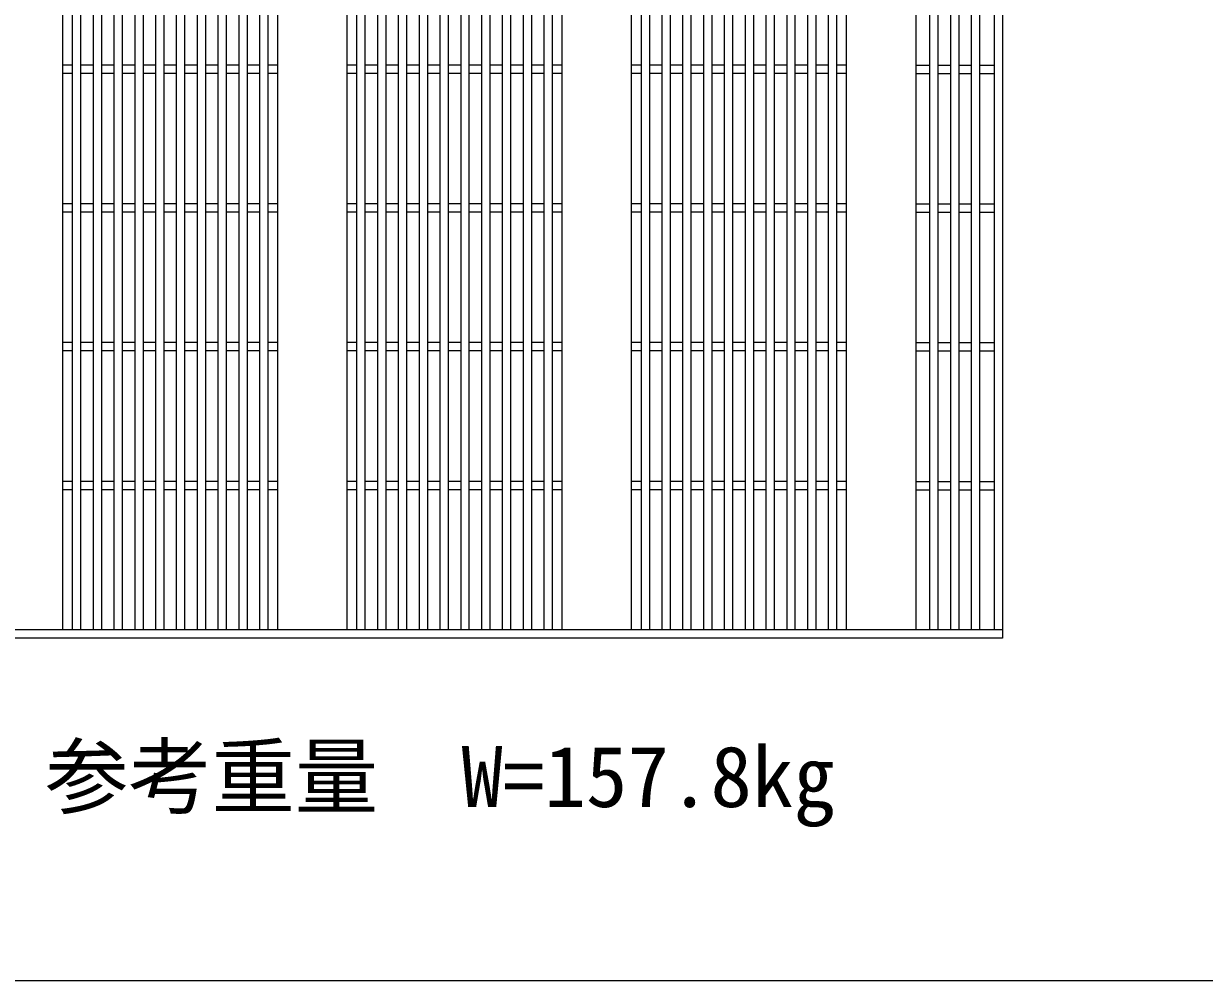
# Model space of a CAD drawing. Units: millimetres, scale not verified. Extents: x -16800 to 16800, y -5940 to 5940.
# Drawn here: x -2921 to -2070, y 456 to 1146 of the extents above; entities that cross this region are included whole.
import ezdxf
from ezdxf.enums import TextEntityAlignment as Align

# ---------------------------------------------------------------- set-up
doc = ezdxf.new("R2010")
doc.units = ezdxf.units.MM
doc.header["$LTSCALE"] = 20
for name, color, linetype, lineweight in [('0-0_DIM', 7, 'Continuous', 25), ('0-2_HATCH', 6, 'Continuous', 25), ('0-6_TXT', 7, 'Continuous', 25)]:
    doc.layers.add(name, color=color, linetype=linetype, lineweight=lineweight)
doc.styles.add('ＭＳ ゴシック', font='')
doc.styles.get('ＭＳ ゴシック').set_extended_font_data('MS Gothic')

msp = doc.modelspace()

# ---------------------------------------------------------------- linework, layer by layer
at = {"layer": '0-2_HATCH'}
for p, q in [((-2215.13, 1822.8), (-2215.13, 702.8)), ((-2892.63, 1816.8), (-2892.63, 708.8)), ((-2885.63, 1816.8), (-2885.63, 708.8)), ((-2879.63, 1816.8), (-2879.63, 708.8)), ((-2870.63, 1816.8), (-2870.63, 708.8)), ((-2864.63, 1816.8), (-2864.63, 708.8)), ((-2855.63, 1816.8), (-2855.63, 708.8)), ((-2849.63, 1816.8), (-2849.63, 708.8)), ((-2840.63, 1816.8), (-2840.63, 708.8)), ((-2834.63, 1816.8), (-2834.63, 708.8)), ((-2825.63, 1816.8), (-2825.63, 708.8)), ((-2819.63, 1816.8), (-2819.63, 708.8)), ((-2810.63, 1816.8), (-2810.63, 708.8)), ((-2804.63, 1816.8), (-2804.63, 708.8)), ((-2795.63, 1816.8), (-2795.63, 708.8)), ((-2789.63, 1816.8), (-2789.63, 708.8)), ((-2780.63, 1816.8), (-2780.63, 708.8)), ((-2774.63, 1816.8), (-2774.63, 708.8)), ((-2765.63, 1816.8), (-2765.63, 708.8)), ((-2759.63, 1816.8), (-2759.63, 708.8)), ((-2750.63, 1816.8), (-2750.63, 708.8)), ((-2744.63, 1816.8), (-2744.63, 708.8)), ((-2737.63, 1816.8), (-2737.63, 708.8)), ((-2687.63, 1816.8), (-2687.63, 708.8)), ((-2680.63, 1816.8), (-2680.63, 708.8)), ((-2674.63, 1816.8), (-2674.63, 708.8)), ((-2665.63, 1816.8), (-2665.63, 708.8)), ((-2659.63, 1816.8), (-2659.63, 708.8)), ((-2650.63, 1816.8), (-2650.63, 708.8)), ((-2644.63, 1816.8), (-2644.63, 708.8)), ((-2635.63, 1816.8), (-2635.63, 708.8)), ((-2629.63, 1816.8), (-2629.63, 708.8)), ((-2620.63, 1816.8), (-2620.63, 708.8)), ((-2614.63, 1816.8), (-2614.63, 708.8)), ((-2605.63, 1816.8), (-2605.63, 708.8)), ((-2599.63, 1816.8), (-2599.63, 708.8)), ((-2590.63, 1816.8), (-2590.63, 708.8)), ((-2584.63, 1816.8), (-2584.63, 708.8)), ((-2575.63, 1816.8), (-2575.63, 708.8)), ((-2569.63, 1816.8), (-2569.63, 708.8)), ((-2560.63, 1816.8), (-2560.63, 708.8)), ((-2554.63, 1816.8), (-2554.63, 708.8)), ((-2545.63, 1816.8), (-2545.63, 708.8)), ((-2539.63, 1816.8), (-2539.63, 708.8)), ((-2532.63, 1816.8), (-2532.63, 708.8)), ((-2482.63, 1816.8), (-2482.63, 708.8)), ((-2475.63, 1816.8), (-2475.63, 708.8)), ((-2469.63, 1816.8), (-2469.63, 708.8)), ((-2460.63, 1816.8), (-2460.63, 708.8)), ((-2454.63, 1816.8), (-2454.63, 708.8)), ((-2445.63, 1816.8), (-2445.63, 708.8)), ((-2439.63, 1816.8), (-2439.63, 708.8)), ((-2430.63, 1816.8), (-2430.63, 708.8)), ((-2424.63, 1816.8), (-2424.63, 708.8)), ((-2415.63, 1816.8), (-2415.63, 708.8)), ((-2409.63, 1816.8), (-2409.63, 708.8)), ((-2400.63, 1816.8), (-2400.63, 708.8)), ((-2394.63, 1816.8), (-2394.63, 708.8)), ((-2385.63, 1816.8), (-2385.63, 708.8)), ((-2379.63, 1816.8), (-2379.63, 708.8)), ((-2370.63, 1816.8), (-2370.63, 708.8)), ((-2364.63, 1816.8), (-2364.63, 708.8)), ((-2355.63, 1816.8), (-2355.63, 708.8)), ((-2349.63, 1816.8), (-2349.63, 708.8)), ((-2340.63, 1816.8), (-2340.63, 708.8)), ((-2334.63, 1816.8), (-2334.63, 708.8)), ((-2327.63, 1816.8), (-2327.63, 708.8)), ((-2277.63, 1816.8), (-2277.63, 708.8)), ((-2267.63, 1816.8), (-2267.63, 708.8)), ((-2261.63, 1816.8), (-2261.63, 708.8)), ((-2252.63, 1816.8), (-2252.63, 708.8)), ((-2246.63, 1816.8), (-2246.63, 708.8)), ((-2237.63, 1816.8), (-2237.63, 708.8)), ((-2231.63, 1816.8), (-2231.63, 708.8)), ((-2221.13, 1816.8), (-2221.13, 708.8)), ((-2885.63, 1115.8), (-2892.63, 1115.8)), ((-2870.63, 1115.8), (-2879.63, 1115.8)), ((-2855.63, 1115.8), (-2864.63, 1115.8)), ((-2840.63, 1115.8), (-2849.63, 1115.8)), ((-2825.63, 1115.8), (-2834.63, 1115.8)), ((-2810.63, 1115.8), (-2819.63, 1115.8)), ((-2795.63, 1115.8), (-2804.63, 1115.8)), ((-2780.63, 1115.8), (-2789.63, 1115.8)), ((-2765.63, 1115.8), (-2774.63, 1115.8)), ((-2750.63, 1115.8), (-2759.63, 1115.8)), ((-2737.63, 1115.8), (-2744.63, 1115.8)), ((-2680.63, 1115.8), (-2687.63, 1115.8)), ((-2665.63, 1115.8), (-2674.63, 1115.8)), ((-2650.63, 1115.8), (-2659.63, 1115.8)), ((-2635.63, 1115.8), (-2644.63, 1115.8)), ((-2620.63, 1115.8), (-2629.63, 1115.8)), ((-2605.63, 1115.8), (-2614.63, 1115.8)), ((-2590.63, 1115.8), (-2599.63, 1115.8)), ((-2575.63, 1115.8), (-2584.63, 1115.8)), ((-2560.63, 1115.8), (-2569.63, 1115.8)), ((-2545.63, 1115.8), (-2554.63, 1115.8)), ((-2532.63, 1115.8), (-2539.63, 1115.8)), ((-2475.63, 1115.8), (-2482.63, 1115.8)), ((-2460.63, 1115.8), (-2469.63, 1115.8)), ((-2445.63, 1115.8), (-2454.63, 1115.8)), ((-2430.63, 1115.8), (-2439.63, 1115.8)), ((-2415.63, 1115.8), (-2424.63, 1115.8)), ((-2400.63, 1115.8), (-2409.63, 1115.8)), ((-2385.63, 1115.8), (-2394.63, 1115.8)), ((-2370.63, 1115.8), (-2379.63, 1115.8)), ((-2355.63, 1115.8), (-2364.63, 1115.8)), ((-2340.63, 1115.8), (-2349.63, 1115.8)), ((-2327.63, 1115.8), (-2334.63, 1115.8)), ((-2277.63, 1115.8), (-2267.63, 1115.8)), ((-2261.63, 1115.8), (-2252.63, 1115.8)), ((-2246.63, 1115.8), (-2237.63, 1115.8)), ((-2231.63, 1115.8), (-2221.18, 1115.8)), ((-2885.63, 1109.8), (-2892.63, 1109.8)), ((-2870.63, 1109.8), (-2879.63, 1109.8)), ((-2855.63, 1109.8), (-2864.63, 1109.8)), ((-2840.63, 1109.8), (-2849.63, 1109.8)), ((-2825.63, 1109.8), (-2834.63, 1109.8)), ((-2810.63, 1109.8), (-2819.63, 1109.8)), ((-2795.63, 1109.8), (-2804.63, 1109.8)), ((-2780.63, 1109.8), (-2789.63, 1109.8)), ((-2765.63, 1109.8), (-2774.63, 1109.8)), ((-2750.63, 1109.8), (-2759.63, 1109.8)), ((-2737.63, 1109.8), (-2744.63, 1109.8)), ((-2680.63, 1109.8), (-2687.63, 1109.8)), ((-2665.63, 1109.8), (-2674.63, 1109.8)), ((-2650.63, 1109.8), (-2659.63, 1109.8)), ((-2635.63, 1109.8), (-2644.63, 1109.8)), ((-2620.63, 1109.8), (-2629.63, 1109.8)), ((-2605.63, 1109.8), (-2614.63, 1109.8)), ((-2590.63, 1109.8), (-2599.63, 1109.8)), ((-2575.63, 1109.8), (-2584.63, 1109.8)), ((-2560.63, 1109.8), (-2569.63, 1109.8)), ((-2545.63, 1109.8), (-2554.63, 1109.8)), ((-2532.63, 1109.8), (-2539.63, 1109.8)), ((-2475.63, 1109.8), (-2482.63, 1109.8)), ((-2460.63, 1109.8), (-2469.63, 1109.8)), ((-2445.63, 1109.8), (-2454.63, 1109.8)), ((-2430.63, 1109.8), (-2439.63, 1109.8)), ((-2415.63, 1109.8), (-2424.63, 1109.8)), ((-2400.63, 1109.8), (-2409.63, 1109.8)), ((-2385.63, 1109.8), (-2394.63, 1109.8)), ((-2370.63, 1109.8), (-2379.63, 1109.8)), ((-2355.63, 1109.8), (-2364.63, 1109.8)), ((-2340.63, 1109.8), (-2349.63, 1109.8)), ((-2327.63, 1109.8), (-2334.63, 1109.8)), ((-2277.63, 1109.8), (-2267.63, 1109.8)), ((-2261.63, 1109.8), (-2252.63, 1109.8)), ((-2246.63, 1109.8), (-2237.63, 1109.8)), ((-2231.63, 1109.8), (-2221.13, 1109.8)), ((-2885.63, 1015.8), (-2892.63, 1015.8)), ((-2870.63, 1015.8), (-2879.63, 1015.8)), ((-2855.63, 1015.8), (-2864.63, 1015.8)), ((-2840.63, 1015.8), (-2849.63, 1015.8)), ((-2825.63, 1015.8), (-2834.63, 1015.8)), ((-2810.63, 1015.8), (-2819.63, 1015.8)), ((-2795.63, 1015.8), (-2804.63, 1015.8)), ((-2780.63, 1015.8), (-2789.63, 1015.8)), ((-2765.63, 1015.8), (-2774.63, 1015.8)), ((-2750.63, 1015.8), (-2759.63, 1015.8)), ((-2737.63, 1015.8), (-2744.63, 1015.8)), ((-2680.63, 1015.8), (-2687.63, 1015.8)), ((-2665.63, 1015.8), (-2674.63, 1015.8)), ((-2650.63, 1015.8), (-2659.63, 1015.8)), ((-2635.63, 1015.8), (-2644.63, 1015.8)), ((-2620.63, 1015.8), (-2629.63, 1015.8)), ((-2605.63, 1015.8), (-2614.63, 1015.8)), ((-2590.63, 1015.8), (-2599.63, 1015.8)), ((-2575.63, 1015.8), (-2584.63, 1015.8)), ((-2560.63, 1015.8), (-2569.63, 1015.8)), ((-2545.63, 1015.8), (-2554.63, 1015.8)), ((-2532.63, 1015.8), (-2539.63, 1015.8)), ((-2475.63, 1015.8), (-2482.63, 1015.8)), ((-2460.63, 1015.8), (-2469.63, 1015.8)), ((-2445.63, 1015.8), (-2454.63, 1015.8)), ((-2430.63, 1015.8), (-2439.63, 1015.8)), ((-2415.63, 1015.8), (-2424.63, 1015.8)), ((-2400.63, 1015.8), (-2409.63, 1015.8)), ((-2385.63, 1015.8), (-2394.63, 1015.8)), ((-2370.63, 1015.8), (-2379.63, 1015.8)), ((-2355.63, 1015.8), (-2364.63, 1015.8)), ((-2340.63, 1015.8), (-2349.63, 1015.8)), ((-2327.63, 1015.8), (-2334.63, 1015.8)), ((-2277.63, 1015.8), (-2267.63, 1015.8)), ((-2261.63, 1015.8), (-2252.63, 1015.8)), ((-2246.63, 1015.8), (-2237.63, 1015.8)), ((-2231.63, 1015.8), (-2221.18, 1015.8)), ((-2885.63, 1009.8), (-2892.63, 1009.8)), ((-2870.63, 1009.8), (-2879.63, 1009.8)), ((-2855.63, 1009.8), (-2864.63, 1009.8)), ((-2840.63, 1009.8), (-2849.63, 1009.8)), ((-2825.63, 1009.8), (-2834.63, 1009.8)), ((-2810.63, 1009.8), (-2819.63, 1009.8)), ((-2795.63, 1009.8), (-2804.63, 1009.8)), ((-2780.63, 1009.8), (-2789.63, 1009.8)), ((-2765.63, 1009.8), (-2774.63, 1009.8)), ((-2750.63, 1009.8), (-2759.63, 1009.8)), ((-2737.63, 1009.8), (-2744.63, 1009.8)), ((-2680.63, 1009.8), (-2687.63, 1009.8)), ((-2665.63, 1009.8), (-2674.63, 1009.8)), ((-2650.63, 1009.8), (-2659.63, 1009.8)), ((-2635.63, 1009.8), (-2644.63, 1009.8)), ((-2620.63, 1009.8), (-2629.63, 1009.8)), ((-2605.63, 1009.8), (-2614.63, 1009.8)), ((-2590.63, 1009.8), (-2599.63, 1009.8)), ((-2575.63, 1009.8), (-2584.63, 1009.8)), ((-2560.63, 1009.8), (-2569.63, 1009.8)), ((-2545.63, 1009.8), (-2554.63, 1009.8)), ((-2532.63, 1009.8), (-2539.63, 1009.8)), ((-2475.63, 1009.8), (-2482.63, 1009.8)), ((-2460.63, 1009.8), (-2469.63, 1009.8)), ((-2445.63, 1009.8), (-2454.63, 1009.8)), ((-2430.63, 1009.8), (-2439.63, 1009.8)), ((-2415.63, 1009.8), (-2424.63, 1009.8)), ((-2400.63, 1009.8), (-2409.63, 1009.8)), ((-2385.63, 1009.8), (-2394.63, 1009.8)), ((-2370.63, 1009.8), (-2379.63, 1009.8)), ((-2355.63, 1009.8), (-2364.63, 1009.8)), ((-2340.63, 1009.8), (-2349.63, 1009.8)), ((-2327.63, 1009.8), (-2334.63, 1009.8)), ((-2277.63, 1009.8), (-2267.63, 1009.8)), ((-2261.63, 1009.8), (-2252.63, 1009.8)), ((-2246.63, 1009.8), (-2237.63, 1009.8)), ((-2231.63, 1009.8), (-2221.13, 1009.8)), ((-2885.63, 915.8), (-2892.63, 915.8)), ((-2870.63, 915.8), (-2879.63, 915.8)), ((-2855.63, 915.8), (-2864.63, 915.8)), ((-2840.63, 915.8), (-2849.63, 915.8)), ((-2825.63, 915.8), (-2834.63, 915.8)), ((-2810.63, 915.8), (-2819.63, 915.8)), ((-2795.63, 915.8), (-2804.63, 915.8)), ((-2780.63, 915.8), (-2789.63, 915.8)), ((-2765.63, 915.8), (-2774.63, 915.8)), ((-2750.63, 915.8), (-2759.63, 915.8)), ((-2737.63, 915.8), (-2744.63, 915.8)), ((-2680.63, 915.8), (-2687.63, 915.8)), ((-2665.63, 915.8), (-2674.63, 915.8)), ((-2650.63, 915.8), (-2659.63, 915.8)), ((-2635.63, 915.8), (-2644.63, 915.8)), ((-2620.63, 915.8), (-2629.63, 915.8)), ((-2605.63, 915.8), (-2614.63, 915.8)), ((-2590.63, 915.8), (-2599.63, 915.8)), ((-2575.63, 915.8), (-2584.63, 915.8)), ((-2560.63, 915.8), (-2569.63, 915.8)), ((-2545.63, 915.8), (-2554.63, 915.8)), ((-2532.63, 915.8), (-2539.63, 915.8)), ((-2475.63, 915.8), (-2482.63, 915.8)), ((-2460.63, 915.8), (-2469.63, 915.8)), ((-2445.63, 915.8), (-2454.63, 915.8)), ((-2430.63, 915.8), (-2439.63, 915.8)), ((-2415.63, 915.8), (-2424.63, 915.8)), ((-2400.63, 915.8), (-2409.63, 915.8)), ((-2385.63, 915.8), (-2394.63, 915.8)), ((-2370.63, 915.8), (-2379.63, 915.8)), ((-2355.63, 915.8), (-2364.63, 915.8)), ((-2340.63, 915.8), (-2349.63, 915.8)), ((-2327.63, 915.8), (-2334.63, 915.8)), ((-2277.63, 915.8), (-2267.63, 915.8)), ((-2261.63, 915.8), (-2252.63, 915.8)), ((-2246.63, 915.8), (-2237.63, 915.8)), ((-2231.63, 915.8), (-2221.18, 915.8)), ((-2885.63, 909.8), (-2892.63, 909.8)), ((-2870.63, 909.8), (-2879.63, 909.8)), ((-2855.63, 909.8), (-2864.63, 909.8)), ((-2840.63, 909.8), (-2849.63, 909.8)), ((-2825.63, 909.8), (-2834.63, 909.8)), ((-2810.63, 909.8), (-2819.63, 909.8)), ((-2795.63, 909.8), (-2804.63, 909.8)), ((-2780.63, 909.8), (-2789.63, 909.8)), ((-2765.63, 909.8), (-2774.63, 909.8)), ((-2750.63, 909.8), (-2759.63, 909.8)), ((-2737.63, 909.8), (-2744.63, 909.8)), ((-2680.63, 909.8), (-2687.63, 909.8)), ((-2665.63, 909.8), (-2674.63, 909.8)), ((-2650.63, 909.8), (-2659.63, 909.8)), ((-2635.63, 909.8), (-2644.63, 909.8)), ((-2620.63, 909.8), (-2629.63, 909.8)), ((-2605.63, 909.8), (-2614.63, 909.8)), ((-2590.63, 909.8), (-2599.63, 909.8)), ((-2575.63, 909.8), (-2584.63, 909.8)), ((-2560.63, 909.8), (-2569.63, 909.8)), ((-2545.63, 909.8), (-2554.63, 909.8)), ((-2532.63, 909.8), (-2539.63, 909.8)), ((-2475.63, 909.8), (-2482.63, 909.8)), ((-2460.63, 909.8), (-2469.63, 909.8)), ((-2445.63, 909.8), (-2454.63, 909.8)), ((-2430.63, 909.8), (-2439.63, 909.8)), ((-2415.63, 909.8), (-2424.63, 909.8)), ((-2400.63, 909.8), (-2409.63, 909.8)), ((-2385.63, 909.8), (-2394.63, 909.8)), ((-2370.63, 909.8), (-2379.63, 909.8)), ((-2355.63, 909.8), (-2364.63, 909.8)), ((-2340.63, 909.8), (-2349.63, 909.8)), ((-2327.63, 909.8), (-2334.63, 909.8)), ((-2277.63, 909.8), (-2267.63, 909.8)), ((-2261.63, 909.8), (-2252.63, 909.8)), ((-2246.63, 909.8), (-2237.63, 909.8)), ((-2231.63, 909.8), (-2221.13, 909.8)), ((-2885.63, 815.8), (-2892.63, 815.8)), ((-2885.63, 809.8), (-2892.63, 809.8)), ((-2870.63, 815.8), (-2879.63, 815.8)), ((-2870.63, 809.8), (-2879.63, 809.8)), ((-2855.63, 815.8), (-2864.63, 815.8)), ((-2855.63, 809.8), (-2864.63, 809.8)), ((-2840.63, 815.8), (-2849.63, 815.8)), ((-2840.63, 809.8), (-2849.63, 809.8)), ((-2825.63, 815.8), (-2834.63, 815.8)), ((-2825.63, 809.8), (-2834.63, 809.8)), ((-2810.63, 815.8), (-2819.63, 815.8)), ((-2810.63, 809.8), (-2819.63, 809.8)), ((-2795.63, 815.8), (-2804.63, 815.8)), ((-2795.63, 809.8), (-2804.63, 809.8)), ((-2780.63, 815.8), (-2789.63, 815.8)), ((-2780.63, 809.8), (-2789.63, 809.8)), ((-2765.63, 815.8), (-2774.63, 815.8)), ((-2765.63, 809.8), (-2774.63, 809.8)), ((-2750.63, 815.8), (-2759.63, 815.8)), ((-2750.63, 809.8), (-2759.63, 809.8)), ((-2737.63, 815.8), (-2744.63, 815.8)), ((-2737.63, 809.8), (-2744.63, 809.8)), ((-2680.63, 815.8), (-2687.63, 815.8)), ((-2680.63, 809.8), (-2687.63, 809.8)), ((-2665.63, 815.8), (-2674.63, 815.8)), ((-2665.63, 809.8), (-2674.63, 809.8)), ((-2650.63, 815.8), (-2659.63, 815.8)), ((-2650.63, 809.8), (-2659.63, 809.8)), ((-2635.63, 815.8), (-2644.63, 815.8)), ((-2635.63, 809.8), (-2644.63, 809.8)), ((-2620.63, 815.8), (-2629.63, 815.8)), ((-2620.63, 809.8), (-2629.63, 809.8)), ((-2605.63, 815.8), (-2614.63, 815.8)), ((-2605.63, 809.8), (-2614.63, 809.8)), ((-2590.63, 815.8), (-2599.63, 815.8)), ((-2590.63, 809.8), (-2599.63, 809.8)), ((-2575.63, 815.8), (-2584.63, 815.8)), ((-2575.63, 809.8), (-2584.63, 809.8)), ((-2560.63, 815.8), (-2569.63, 815.8)), ((-2560.63, 809.8), (-2569.63, 809.8)), ((-2545.63, 815.8), (-2554.63, 815.8)), ((-2545.63, 809.8), (-2554.63, 809.8)), ((-2532.63, 815.8), (-2539.63, 815.8)), ((-2532.63, 809.8), (-2539.63, 809.8)), ((-2475.63, 815.8), (-2482.63, 815.8)), ((-2475.63, 809.8), (-2482.63, 809.8)), ((-2460.63, 815.8), (-2469.63, 815.8)), ((-2460.63, 809.8), (-2469.63, 809.8)), ((-2445.63, 815.8), (-2454.63, 815.8)), ((-2445.63, 809.8), (-2454.63, 809.8)), ((-2430.63, 815.8), (-2439.63, 815.8)), ((-2430.63, 809.8), (-2439.63, 809.8)), ((-2415.63, 815.8), (-2424.63, 815.8)), ((-2415.63, 809.8), (-2424.63, 809.8)), ((-2400.63, 815.8), (-2409.63, 815.8)), ((-2400.63, 809.8), (-2409.63, 809.8)), ((-2385.63, 815.8), (-2394.63, 815.8)), ((-2385.63, 809.8), (-2394.63, 809.8)), ((-2370.63, 815.8), (-2379.63, 815.8)), ((-2370.63, 809.8), (-2379.63, 809.8)), ((-2355.63, 815.8), (-2364.63, 815.8)), ((-2355.63, 809.8), (-2364.63, 809.8)), ((-2340.63, 815.8), (-2349.63, 815.8)), ((-2340.63, 809.8), (-2349.63, 809.8)), ((-2327.63, 815.8), (-2334.63, 815.8)), ((-2327.63, 809.8), (-2334.63, 809.8)), ((-2277.63, 815.8), (-2267.63, 815.8)), ((-2277.63, 809.8), (-2267.63, 809.8)), ((-2261.63, 815.8), (-2252.63, 815.8)), ((-2261.63, 809.8), (-2252.63, 809.8)), ((-2246.63, 815.8), (-2237.63, 815.8)), ((-2246.63, 809.8), (-2237.63, 809.8)), ((-2231.63, 815.8), (-2221.18, 815.8)), ((-2231.63, 809.8), (-2221.13, 809.8)), ((-2215.13, 708.8), (-3210.13, 708.8)), ((-2215.13, 702.8), (-3210.13, 702.8))]:
    msp.add_line(p, q, dxfattribs=at)
at = {"layer": '0-6_TXT'}
msp.add_lwpolyline([(-3894.71, 456.11), (-1394.71, 456.11), (-1394.71, 4256.11), (-3894.71, 4256.11)], close=True, dxfattribs=at)

# ---------------------------------------------------------------- texts
at = {"layer": '0-0_DIM', "style": 'ＭＳ ゴシック'}
msp.add_text('参考重量\u3000W=157.8kg', height=43.99, dxfattribs=at).set_placement((-2905.14, 567.87), align=Align.BOTTOM_LEFT)

doc.saveas('drawing.dxf')
